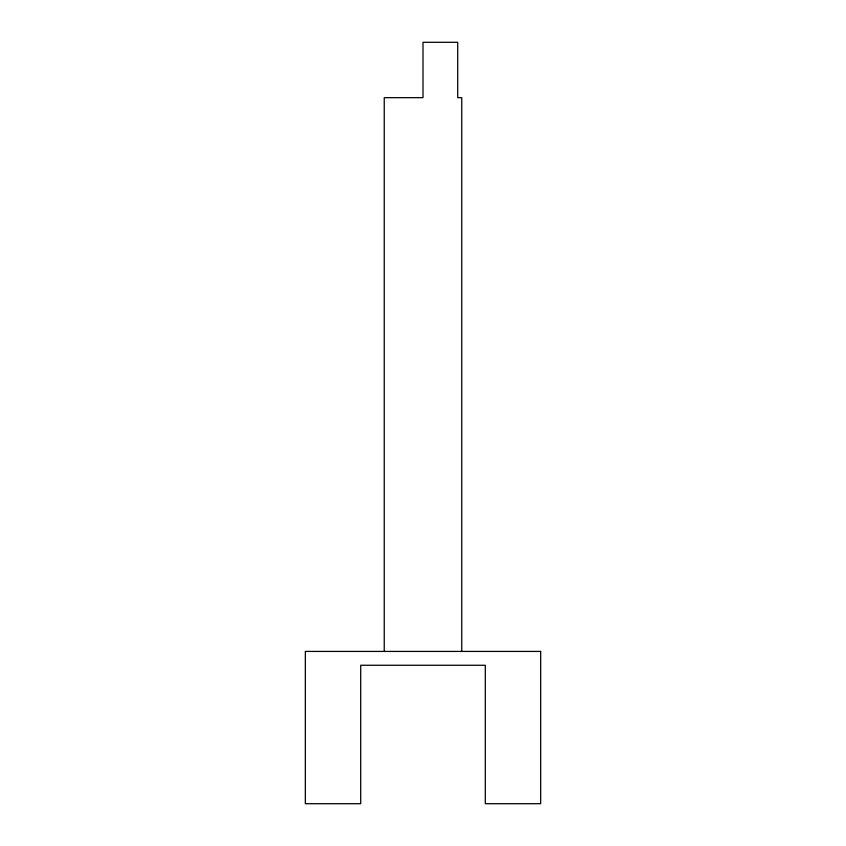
<?xml version="1.0" encoding="UTF-8"?>
<svg xmlns="http://www.w3.org/2000/svg" width="846" height="846" viewBox="0 0 846 846"><rect width="100%" height="100%" fill="white"/><g stroke="black" fill="none" stroke-linecap="round" stroke-linejoin="round"><path stroke-width="1.27" d="M461.757 651.42L461.757 97.671L457.718 97.671L457.718 42.3L423 42.3L423 97.671L384.243 97.671L384.243 651.42M540.668 651.42L305.332 651.42L305.332 803.7L360.703 803.7L360.703 665.263L485.297 665.263L485.297 803.7L540.668 803.7L540.668 651.42"/></g></svg>
